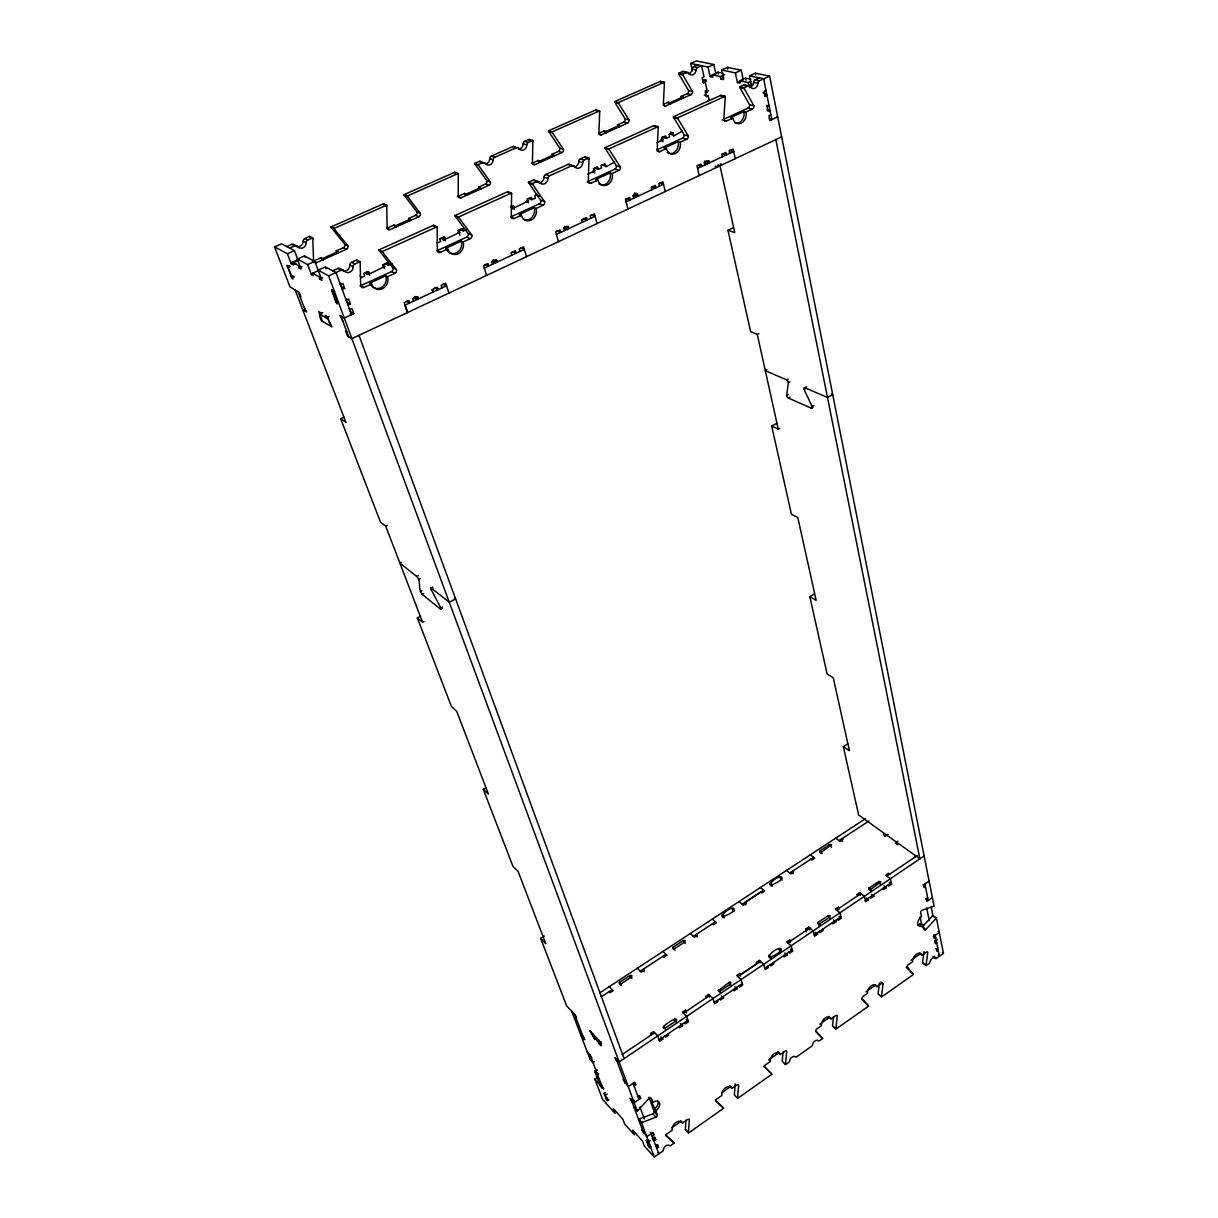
<?xml version="1.0" encoding="UTF-8"?>
<svg xmlns="http://www.w3.org/2000/svg" width="1218" height="1218" viewBox="0 0 1218 1218"><rect width="100%" height="100%" fill="white"/><g stroke="black" fill="none" stroke-linecap="round" stroke-linejoin="round"><path stroke-width="1.5" d="M396.2 227.157A8.678 7.795 -79.1 0 1 395.591 225.756L393.993 225.041L386.974 228.177L390.171 229.623L418.87 216.743A2.603 2.329 -79.3 0 0 420.271 213.363L416.998 211.978L404.361 195.337A2.619 2.345 -81.6 0 1 404.041 194.682L454.756 172.256L458.151 173.504A2.619 2.284 -81.4 0 1 458.272 174.235L458.257 196.342A2.588 2.269 -79.6 0 0 461.165 197.773L488.936 185.319A2.588 2.238 -79.8 0 0 490.336 181.969L478.461 165.298A2.603 2.253 -81.4 0 1 478.156 164.643L474.716 163.425A2.603 2.253 -81.6 0 0 475.02 164.08L486.88 180.721L490.336 181.969M463.068 241.971L461.257 241.179L445.971 248.198L447.752 248.99A9.135 8.039 -75.7 0 0 458.09 253.816A9.135 8.039 -75.7 0 0 463.068 241.971L470.3 238.652A2.74 2.39 -76.2 0 0 471.792 235.089L468.154 233.567L455.304 216.225A2.756 2.421 -78.2 0 1 454.984 215.54L507.708 191.698L511.469 193.068A2.756 2.36 -78.5 0 1 511.59 193.845L511.286 216.987A2.725 2.329 -76.9 0 0 514.255 218.464L521.319 215.221A9.044 7.704 -76.9 0 0 531.124 220.108A9.044 7.704 -76.9 0 0 536.103 208.43L543.091 205.218A2.71 2.299 -77.2 0 0 544.583 201.716L532.555 184.329A2.74 2.329 -78.6 0 1 532.251 183.659L528.445 182.319A2.725 2.314 -78.8 0 0 528.749 182.989L540.762 200.331L544.583 201.716M518.213 149.068A5.176 4.4 -81.4 0 0 523.222 143.8A2.588 2.192 -81.3 0 1 524.73 141.318L529.145 139.385L532.708 140.496A2.588 2.192 -81.2 0 1 532.814 141.227L532.433 163.121A2.573 2.177 -79.9 0 0 535.189 164.567L562 152.524A2.558 2.131 -79.9 0 0 563.401 149.235L552.317 132.595A2.588 2.162 -81.2 0 1 552.043 131.94L548.42 130.859A2.573 2.162 -81.3 0 0 548.694 131.498L559.778 148.109L563.401 149.235M574.226 167.003A5.435 4.522 -79 0 0 578.763 161.446A2.71 2.253 -78.8 0 1 580.362 158.842L584.929 156.787L588.873 158.005A2.725 2.253 -78.8 0 1 588.979 158.782L588.248 181.695A2.695 2.238 -77.6 0 0 591.08 183.187L597.886 180.051A8.952 7.369 -77.5 0 0 607.158 185.029A8.952 7.369 -77.5 0 0 612.136 173.519L618.866 170.413A2.68 2.192 -77.7 0 0 620.358 166.973L609.183 149.616A2.71 2.223 -78.9 0 1 608.909 148.931L604.92 147.743A2.71 2.223 -79 0 0 605.194 148.413L616.354 165.724L620.358 166.973M548.42 130.859L595.83 109.894L599.576 110.899A2.573 2.101 -81 0 1 599.667 111.614L598.936 133.325A2.543 2.086 -79.9 0 0 601.555 134.787L627.544 123.125A2.543 2.055 -79.9 0 0 628.945 119.882L618.546 103.256A2.558 2.086 -81 0 1 618.287 102.617L614.511 101.642A2.558 2.071 -81.1 0 0 614.77 102.282L625.154 118.862L628.945 119.882M604.92 147.743L654.051 125.53L658.162 126.626A2.695 2.162 -79 0 1 658.238 127.388L657.172 150.088A2.664 2.147 -77.9 0 0 659.851 151.611L666.429 148.581A8.876 7.064 -77.8 0 0 675.244 153.605A8.876 7.064 -77.8 0 0 680.223 142.247L686.739 139.263A2.664 2.101 -78 0 0 688.216 135.853L677.787 118.527A2.695 2.131 -79 0 1 677.543 117.857L673.371 116.791A2.68 2.131 -79.1 0 0 673.63 117.461L684.059 134.726L688.216 135.853M614.511 101.642L660.461 81.332L664.328 82.23A2.543 2.025 -80.8 0 1 664.404 82.946L663.368 104.443A2.527 2.01 -79.8 0 0 665.865 105.92L691.048 94.623A2.512 1.979 -79.8 0 0 692.448 91.426L682.704 74.846A2.543 1.994 -80.7 0 1 682.476 74.191L678.548 73.324A2.527 1.994 -80.8 0 0 678.791 73.978L688.535 90.513L692.448 91.426M673.371 116.791L720.904 95.293L725.167 96.283A2.68 2.071 -78.9 0 1 725.243 97.029L723.827 119.531A2.649 2.055 -78 0 0 726.37 121.054L732.749 118.131A8.8 6.79 -77.9 0 0 741.138 123.201A8.8 6.79 -77.9 0 0 746.086 111.995L752.389 109.102A2.634 2.025 -78 0 0 753.881 105.753L744.152 88.472A2.664 2.04 -78.9 0 1 743.924 87.787L739.615 86.843A2.664 2.04 -79 0 0 739.844 87.513L749.572 104.748L753.881 105.753M685.962 1120.149L685.323 1129.314L688.414 1132.618L689.342 1119.768A1.934 1.218 -46.6 0 0 687.378 1119.616L682.506 1123.042A6.471 4.05 -46.3 0 0 675.914 1122.554A6.471 4.05 -46.3 0 0 672.199 1130.258L667.281 1133.699A1.949 1.218 -46 0 0 666.17 1136.013L674.041 1142.758M492.392 261.231L493.686 261.794L496.99 260.485M735.261 1083.868L734.332 1094.845L737.575 1098.423L771.908 1074.23L763.777 1066.161M737.514 1098.027L738.626 1085.192A1.903 1.188 -48 0 0 736.738 1085.01L731.972 1088.344A6.364 3.974 -47.7 0 0 725.624 1087.75A6.364 3.974 -47.7 0 0 721.924 1095.393L717.128 1098.758A1.918 1.203 -47.4 0 0 716.017 1101.057L723.477 1107.923M783.083 1052.063L782.184 1061.198L785.488 1064.654L788.548 1062.492A1.857 1.157 -49.2 0 0 789.69 1060.711A3.715 2.299 -49.3 0 1 791.974 1057.148A3.715 2.299 -49.3 0 1 795.171 1056.859A1.857 1.142 -49.4 0 0 796.77 1056.706L811.523 1046.308A1.857 1.142 -49.8 0 0 812.65 1044.542A3.7 2.269 -49.9 0 1 814.918 1040.994A3.7 2.269 -49.9 0 1 818.07 1040.72A1.842 1.142 -50.1 0 0 819.638 1040.598L822.668 1038.467L815.832 1031.631M785.443 1064.273L786.721 1051.454A1.873 1.157 -49.3 0 0 784.894 1051.241L780.251 1054.499A6.257 3.898 -49 0 0 774.146 1053.798A6.257 3.898 -49 0 0 770.446 1061.38L765.757 1064.654A1.888 1.172 -48.8 0 0 764.645 1066.938L771.74 1073.926M607.538 1100.509L604.052 1093.216L607.493 1100.691M833.538 1016.695L832.518 1025.815L835.868 1028.753L837.314 1015.964A1.842 1.142 -50.7 0 0 835.563 1015.721L831.041 1018.887A6.166 3.806 -50.4 0 0 825.165 1018.081A6.166 3.806 -50.4 0 0 821.48 1025.602L816.913 1028.799A1.857 1.142 -50.2 0 0 815.801 1031.052L822.5 1038.162M879.426 982.865L878.056 993.781L881.497 997.009L913.424 974.507L909.968 971.766M881.467 996.613L883.08 983.855L880.797 981.982M812.924 407.33L811.31 408.213L788.411 398.058A2.177 1.02 62.9 0 1 786.676 395.271L788.35 382.665A2.192 1.035 63.1 0 0 786.6 379.864L765.315 370.683L766.914 369.846M924.051 951.608L922.559 962.494L926.03 965.219L927.781 952.491A1.797 1.081 -53 0 0 926.167 952.202L921.843 955.232A5.999 3.654 -52.8 0 0 916.408 954.242A5.999 3.654 -52.8 0 0 912.724 961.626L908.369 964.671A1.797 1.096 -52.6 0 0 907.273 966.894L913.287 974.202M922.863 926.304L932.516 915.769A1.797 1.111 -53.7 0 1 932.836 915.479L936.429 918.083L943.432 953.374L936.551 958.216A1.781 1.081 -53.1 0 1 935.104 958.292A3.563 2.147 -53 0 0 932.227 958.429A3.563 2.147 -53 0 0 930.019 961.87A1.781 1.081 -52.9 0 1 928.908 963.605L926.045 965.615L922.574 962.89M920.092 917.078L921.508 923.96L923.274 925.299L924.112 929.349A1.812 1.111 -53.4 0 0 925.741 929.684L936.048 918.402A1.812 1.111 -53.7 0 1 936.383 918.113M635.354 1106.523L634.624 1107.299A1.994 1.279 -45.5 0 1 634.197 1107.664L637.273 1111.029A1.994 1.279 -45.6 0 0 637.699 1110.649L649.24 1098.21A1.979 1.279 -46 0 1 651.295 1098.392L652.741 1102.412A6.592 4.202 -46 0 1 659.517 1102.975A6.592 4.202 -46 0 1 655.771 1110.816L657.202 1114.79A1.979 1.248 -45.9 0 1 656.076 1117.134L642.069 1122.448A1.979 1.264 -45.6 0 0 641.582 1122.722L638.521 1119.342A1.979 1.264 -45.5 0 1 638.993 1119.083L652.985 1113.8A1.964 1.248 -45.9 0 0 654.112 1111.455L648.935 1097.129M571.699 1011.275L590.212 1059.599L593.075 1062.705A1.918 1.279 -45 0 0 593.501 1062.355L594.201 1061.609M590.212 1059.599A1.918 1.279 -45 0 0 590.639 1059.249L591.339 1058.503M432.481 290.523L431.705 289.625M621.561 985.316L619.353 982.5L619.201 983.931L620.936 983.9L631.563 976.927L631.883 975.496L630.071 975.466L619.566 982.347L620.48 984.966M581.565 220.93L581.58 220.093M492.651 260.957L494.234 260.119M869.058 888.059L868.784 889.399L870.611 889.521L880.903 881.802L878.894 881.436L869.058 888.059L869.454 889.825M597.886 1077.077L594.841 1079.148L602.666 1099.504L615.075 1113.359L613.248 1108.547L622.87 1119.251L624.682 1124.062L634.441 1134.963L632.629 1130.137L642.571 1141.19L644.368 1146.031L654.294 1157.1L662.227 1151.512A1.949 1.218 -45.7 0 0 663.399 1149.67A3.882 2.421 -45.9 0 1 665.728 1146.001A3.882 2.421 -45.9 0 1 669.23 1145.559A1.934 1.203 -46 0 0 670.966 1145.346L674.224 1143.063L665.713 1134.917M653.213 1138.175L654.782 1137.079L655.68 1139.53L654.127 1140.627L652.285 1138.297M648.311 1145.773L646.347 1140.124L649.803 1147.752L648.311 1145.773L649.773 1144.737M868.434 1005.794L862.085 998.593A1.827 1.127 -51.4 0 1 863.181 996.354L867.642 993.233A6.075 3.73 -51.7 0 1 871.327 985.788A6.075 3.73 -51.7 0 1 876.975 986.687L881.406 983.581A1.812 1.111 -51.9 0 1 883.08 983.855M649.833 1147.463L651.006 1146.64M655.984 1145.727L657.553 1144.631L658.436 1147.067L656.883 1148.163M937.723 947.909L936.368 948.852L936.87 951.349L938.225 950.405L935.896 948.609M652.391 1135.922L653.959 1134.811L653.061 1132.344L646.773 1136.744L641.779 1129.771L642.799 1130.898M647.839 1139.5L646.362 1140.535L647.9 1142.225L650.245 1140.581M934.876 941.149L936.672 942.671L935.317 943.63L934.815 941.103L936.17 940.159M934.922 941.331L937.632 939.443M672.123 1127.563L680.953 1121.382A6.471 4.05 -46.3 0 0 680.801 1121.032M721.772 1092.79L730.374 1086.76L731.972 1088.344M780.251 1054.499L778.622 1052.961L768.817 1059.843L770.446 1061.38M819.805 1024.125L829.367 1017.426L831.041 1018.887M865.937 991.802L875.27 985.271A6.075 3.73 -51.6 0 0 875.163 984.905M910.988 960.256L920.108 953.861L921.843 955.232M638.08 1096.855L639.694 1095.758L640.622 1098.316L634.197 1102.732L630.102 1098.271L632.066 1101.925L634.471 1100.28M927.705 897.849L926.304 898.793L926.837 901.411L932.379 897.605M634.06 1085.893L635.689 1084.796L634.73 1082.193L628.26 1086.623L623.174 1079.574L624.195 1080.686M607.234 1094.038L605.513 1095.21L604.067 1093.551L605.513 1092.653M606.107 1098.88L607.493 1097.829M607.493 1100.387L608.924 1099.412M929.106 881.132L923.533 884.953L924.066 887.602L925.452 886.643L923.077 884.907M659.121 1039.883L687.942 1020.38M714.266 1002.566L742.31 983.581M764.889 968.325L792.233 949.812M814.233 934.922L840.907 916.865M865.282 900.361L891.271 882.776M662.364 1037.706L662.82 1039.045L659.593 1041.223L657.75 1035.879L653.518 1031.6L650.29 1033.777L651.341 1034.843M682.11 1024.338L682.552 1025.678L679.37 1027.825L678.928 1026.5M686.587 1011.092L685.506 1010.042L682.324 1012.188L686.632 1016.375L688.383 1021.719L685.216 1023.881L684.775 1022.541M723.142 996.568L723.553 997.907L720.432 1000.024L720.021 998.684M736.631 987.448L737.042 988.772L733.936 990.873L733.525 989.549M786.691 953.572L787.056 954.912L784.027 956.952L783.661 955.612M790.756 940.859L789.629 939.9L786.615 941.94L791.152 945.777L792.598 951.167L789.584 953.207L789.218 951.867M817.217 932.912L817.567 934.252L814.583 936.277L813.198 930.872L808.615 927.096L805.631 929.121L806.316 931.8M835.518 920.534L835.837 921.874L832.884 923.868L832.564 922.528M839.385 908.065L838.228 907.151L835.289 909.13L839.933 912.815L841.242 918.22L838.304 920.214L837.969 918.859M868.206 898.412L868.51 899.752L865.602 901.716L864.354 896.311L859.664 892.703L856.756 894.667L857.929 895.565M873.519 894.804L873.824 896.159L870.916 898.123L870.611 896.768M886.019 886.354L886.308 887.694L883.431 889.642L883.141 888.303M889.703 874.143L888.516 873.26L885.653 875.194L890.404 878.726L891.576 884.131L888.714 886.08L888.409 884.725M717.402 1000.45L717.828 1001.79L714.692 1003.906L713.002 998.547L708.648 994.451L705.511 996.568L706.592 997.588M767.949 966.255L768.314 967.594L765.269 969.665L763.747 964.291L759.271 960.363L756.195 962.418L757.322 963.408L740.894 974.476L739.783 973.471L736.692 975.557L741.123 979.576L742.721 984.936L739.615 987.037L739.219 985.697M622.2 1054.499L654.584 1032.681M674.361 1019.314C673.737 1018.857 657.522 1028.829 665.287 1028.114L675.975 1020.897C678.609 1018.827 672.031 1017.852 675.046 1021.323M683.405 1013.239L709.744 995.487M729.11 982.408L718.072 990.797L720.142 991.087L730.648 983.992L730.602 982.226L729.11 982.408L729.689 984.753M737.803 976.562L760.382 961.337M787.741 942.899L809.757 928.055M836.446 910.059L860.837 893.601M886.841 876.077L917.443 855.447M924.127 855.95L619.14 1061.974L615.014 1057.559L617.024 1061.32M897.94 841.196L895.139 843.069L897.483 844.744L898.884 843.8L919.879 858.812L775.836 139.583M599.089 1040.553L601.068 1045.82L599.073 1043.689L601.509 1042.06M847.621 743.924L843.343 746.634L858.629 815.025L884.572 833.569L883.172 834.497L885.471 836.142L888.272 834.3M601.174 996.872L612.136 989.671M640.257 971.203L665.957 954.318M693.362 936.322L715.408 921.843M742.143 904.274L763.671 890.13M789.766 872.986L813.639 857.32M839.095 840.587L868.921 820.993M599.819 992.837L865.556 818.603M745.842 904.989L745.096 902.34L760.763 892.063L761.829 892.946L764.752 891.028L760.474 887.511M575.581 1016.984L576.54 1018.004L575.551 1015.386L566.644 1005.87L540.67 938.378L544.385 936.018M540.67 938.378L545.786 943.661L518.107 871.464L512.945 866.348L483.287 789.294L485.982 787.696M843.343 746.634L849.403 750.714L833.279 677.863L827.113 673.98L809.833 596.653L814.416 593.942M483.287 789.294L488.479 794.197L456.72 711.342L451.497 706.684L417.332 617.891L420.271 616.293M809.833 596.653L816.121 600.307L797.82 517.574L791.411 514.194L771.71 426.072L776.658 423.392M401.407 562.29L399.885 563.081L416.754 576.479C421.458 581.23 417.607 589.71 422.296 594.46L440.672 609.304L442.301 606.945M811.31 408.213A2.208 1.051 62.6 0 0 812.147 406.538L813.761 405.655M440.611 609.259L442.104 608.391M417.332 617.891L422.57 622.246L424.047 621.454M771.71 426.072L778.241 429.132L779.794 428.294M420.469 591.506L421.961 590.593M786.676 395.271L788.274 394.419M440.794 607.889L430.989 589.177L430.791 587.959L432.847 587.183M812.147 406.538L804.063 389.44A2.223 1.051 62.9 0 1 804.885 387.735L806.514 386.867M431.126 589.497L432.679 588.675M804.063 389.44L805.677 388.572M422.296 594.46L423.818 593.653M788.411 398.058L790.01 397.19M416.815 576.525L418.292 575.657M786.6 379.864L788.213 378.996M418.627 579.57L420.164 578.748M788.35 382.665L789.964 381.797M343.933 417.18L340.705 418.748L380.503 522.187L385.741 526.191L387.278 525.4M733.343 227.69L727.968 230.309L750.623 331.661L757.276 334.371L758.89 333.534M564.817 227.187L564.01 228.223L568.517 227.066M445.118 237.891L442.393 239.672L444.844 239.489L460.237 232.136L458.607 231.862M715.21 166.47L716.047 166.074M717.707 165.298L718.544 164.902M720.203 164.125L721.026 163.73M781.667 136.858L351.88 338.665L347.541 336.107L345.729 331.205L346.81 331.829M415.673 296.796L413.709 298.41L418.353 297.222M565.715 226.761L566.598 226.35M635.659 194.104L633.086 195.596L633.771 198.199M706.501 161.035L704.08 162.649L709.424 161.233M635.933 195.58L637.943 196.235L637.334 193.814L633.147 195.854L637.669 194.758M484.277 268.082L524.319 249.37L520.588 247.817M556.398 234.374L595.084 216.286L591.187 214.87M626.082 201.777L663.505 184.283L659.44 183.005M697.549 168.358L733.693 151.458L729.46 150.316M349.642 309.707L352.048 308.596L353.875 313.589L344.268 318.035L339.929 315.553L342.852 321.141M328.936 316.543L326.135 317.837L325.221 315.416L327.307 316.619L330.946 326.302M770.872 114.781L768.908 115.695L769.883 120.521L777.708 116.898L776.612 116.623M346.125 300.085L348.531 298.973L350.373 303.998L347.967 305.109M769 105.479L767.035 106.377L768.01 111.249L769.974 110.336L767.096 109.666M322.724 312.615L319.634 314.046L328.221 319.055M359.965 285.895A2.771 2.543 -73.2 0 0 360.68 285.697L391.511 271.568A2.756 2.497 -74.5 0 0 393.003 267.975L379.255 250.619A2.786 2.527 -76.9 0 1 378.905 249.934L433.501 225.239L437.064 226.761A2.771 2.466 -77.7 0 1 437.201 227.538L437.308 250.893A2.74 2.436 -75.6 0 0 440.444 252.354L447.752 248.99M468.154 233.567A2.725 2.39 -76.4 0 1 466.677 237.099L436.912 250.756L440.444 252.354M540.762 200.331A2.695 2.284 -77.3 0 1 539.285 203.817L510.525 217.002L514.255 218.464M616.354 165.724A2.68 2.192 -77.9 0 1 614.877 169.165L587.152 181.878L591.08 183.187M657.431 149.647L682.582 138.121L686.739 139.263M722.122 119.988L748.096 108.082L752.389 109.102M387.431 276.699A9.226 8.389 -73.4 0 1 382.452 288.712A9.226 8.389 -73.4 0 1 371.581 283.977L369.907 283.094L385.741 275.831L387.431 276.699L394.921 273.258A2.771 2.497 -74.3 0 0 396.413 269.65L382.65 252.248A2.786 2.527 -76.7 0 1 382.3 251.563L378.905 249.934M520.01 215.951A9.028 7.704 -76.9 0 1 519.431 214.49L534.2 207.715L536.103 208.43M596.424 180.858A8.937 7.354 -77.6 0 1 595.906 179.411L610.142 172.88L612.136 173.519M664.845 149.433A8.861 7.064 -77.9 0 1 664.373 148.002L678.137 141.684L680.223 142.247M731.044 119.029A8.785 6.79 -78 0 1 730.602 117.598L743.939 111.493L746.086 111.995M332.758 270.807L337.873 268.478A2.801 2.588 -75.2 0 1 340.781 269.163A5.588 5.161 -75.8 0 0 349.916 265.022A2.786 2.573 -75.7 0 1 351.576 262.296L356.661 259.997L359.995 261.672A2.801 2.573 -75.9 0 1 360.163 262.449L360.711 286.017A2.771 2.543 -73 0 0 364.015 287.448L371.581 283.977M336.96 300.968L335.605 301.592L337.31 303.982L333.351 291.985L331.722 291.087M337.295 302.673L331.509 289.595L335.62 301.607L338.589 301.881M363.862 273.471L367.318 271.888M382.909 264.793L386.365 263.21M439.531 238.972L444.555 236.673M457.922 230.583L461.272 229.06M593.333 168.83L596.774 167.262M661.344 137.817L664.663 136.309M340.401 284.464L342.821 283.352L344.679 288.438L342.258 289.549M510.555 206.816L513.326 205.553L514.422 209.207M537.473 194.545L534.732 195.793L535.402 198.123L531.977 199.691L528.445 198.397M673.798 136.446L672.93 132.777L669.063 134.528L669.611 136.827L666.398 138.304L662.562 137.253M765.985 90.376L764.006 91.274L765.163 96.694M514.026 206.436L511.423 208.156L513.889 207.958L528.764 200.848L526.739 200.696M369.496 272.406L366.603 274.263L369.054 274.111L385.025 266.407L383.076 266.255M331.601 290.782L332.971 290.158M385.208 263.712L388.375 265.265L392.044 263.59M437.079 243.021L440.672 241.392L439.911 239.032L444.205 237.068L445.423 240.753M460.16 229.547L463.51 230.948L467.057 229.334M587.624 174.296L595.13 170.611L593.79 170.261M594.597 168.236L598.282 169.409L601.601 167.886L600.992 165.572L604.981 163.76L605.788 166.836M614.603 161.979L606.853 166.47L601.92 164.917M656.898 142.658L663.323 139.461L661.953 139.156M682.43 131.011L674.787 135.426L669.656 134.041M333.23 291.665L334.585 291.041M766.198 93.816L764.721 94.502A1.857 0.929 69.2 0 0 763.077 92.796M764.995 96.192L766.975 95.293L764.797 94.806M707.262 101.018L709.165 100.15L708.221 95.902L704.278 94.974M692.326 70.766L690.682 63.427L708.054 67.097L710.124 76.612L712.804 77.191L712.286 74.816L720.386 76.567L720.904 78.957L723.614 79.551L721.574 69.959L735.383 72.867L737.408 82.565L740.194 83.174L739.691 80.753L748.156 82.58L751.095 81.256M528.445 182.319L533.134 180.203A2.725 2.314 -78.6 0 1 535.707 180.934A5.451 4.613 -78.8 0 0 537.016 182.182M539.102 182.791A5.451 4.613 -78.8 0 0 544.035 177.158A2.725 2.299 -78.7 0 1 545.649 174.539L568.06 164.415A2.71 2.269 -78.8 0 1 570.572 165.161L574.47 166.424A5.451 4.537 -78.8 0 0 579.494 167.917A5.451 4.537 -78.8 0 0 582.691 162.694A2.725 2.253 -78.7 0 1 584.29 160.091L588.873 158.005M739.615 86.843L743.833 84.925L748.156 85.869A2.664 2.04 -78.8 0 1 750.379 86.676A5.329 4.08 -78.9 0 0 754.825 88.259A5.329 4.08 -78.9 0 0 757.931 83.25A2.664 2.025 -78.8 0 1 759.469 80.753L769.624 76.14L934.054 906.101M749.588 87.589A5.314 4.065 -79 0 0 753.577 82.322A2.649 2.025 -78.9 0 1 755.13 79.825L759.316 77.922M319.725 270.015L312.539 273.258L318.842 276.669L319.771 279.181L322.663 277.871M748.156 82.58L748.644 85.016L751.597 83.692M350.099 313.924L351.469 314.701L336.016 272.527L325.389 266.925L318.111 270.198L328.677 275.847L341.162 270.198A2.801 2.588 -74.9 0 1 344.085 270.868A5.618 5.176 -75.5 0 0 353.235 266.727A2.801 2.573 -75.4 0 1 354.895 263.971L359.995 261.672M382.3 251.563L437.064 226.761M454.984 215.54L458.592 217.017L511.469 193.068M532.251 183.659L536.955 181.528A2.74 2.314 -78.5 0 1 539.528 182.258A5.481 4.628 -78.7 0 0 544.659 183.735A5.481 4.628 -78.7 0 0 547.887 178.483A2.725 2.299 -78.5 0 1 549.485 175.849L571.958 165.678A2.725 2.269 -78.6 0 1 574.47 166.424M608.909 148.931L658.162 126.626M677.543 117.857L725.167 96.283M743.924 87.787L748.156 85.869M748.644 85.016L751.491 85.641L749.481 75.851L755.404 73.187L769.624 76.14M739.691 80.753L745.568 78.104L750.851 79.231M390.171 229.623A2.619 2.36 -79 0 1 387.126 228.208L386.745 205.903A2.634 2.39 -81.4 0 0 386.608 205.172L383.411 203.802L330.976 226.974L334.036 228.451A2.649 2.451 -81.1 0 0 334.387 229.106L347.846 245.808A2.634 2.421 -78.3 0 1 346.445 249.233L316.787 262.555L304.53 255.932L297.39 259.114L307.636 264.58L311.397 274.629L314.274 273.334M708.221 95.902L706.318 96.755L705.298 92.096L708.663 90.604M737.408 82.565L741.792 80.586M323.196 259.906A8.754 8.115 -77.7 0 1 322.542 258.505L321.034 257.729L313.787 260.972A2.634 2.451 -77.8 0 1 312.356 261.139M336.61 252.446A8.739 8.1 -77.8 0 0 336.198 250.923L343.369 247.711A2.619 2.421 -78.6 0 0 344.77 244.3L331.326 227.629A2.649 2.451 -81.5 0 1 330.976 226.974M409.111 220.778A8.663 7.78 -79.2 0 0 408.654 218.464L415.597 215.358A2.603 2.314 -79.6 0 0 416.998 211.978M457.389 196.585A2.588 2.269 -79.8 0 0 457.785 196.448L464.576 193.418L466.266 194.073L480.486 187.694A8.602 7.475 -79.6 0 1 480.805 189.186M479.176 189.353A8.587 7.475 -79.7 0 0 478.781 187.054L485.495 184.04A2.573 2.223 -80 0 0 486.88 180.721M553.977 156.361A8.511 7.171 -79.8 0 0 553.688 154.869L539.955 161.035L538.173 160.441L531.627 163.379L535.189 164.567M552.226 156.589A8.511 7.156 -79.9 0 0 551.891 154.29L558.377 151.397L562 152.524M599.423 133.006L604.189 130.874L606.046 131.392L619.353 125.424A8.45 6.897 -79.8 0 1 619.612 126.916M617.77 127.19A8.435 6.897 -79.9 0 0 617.48 124.906L623.768 122.089L627.544 123.125M663.551 104.276L668.164 102.205L670.098 102.677L682.994 96.907A8.374 6.638 -79.8 0 1 683.207 98.369M681.258 99.495A8.359 6.623 -79.8 0 0 681.045 96.435L687.135 93.71L691.048 94.623M299.247 259.084L292.198 262.22L298.197 265.478L299.141 267.96L301.973 266.681M720.904 78.957L723.796 77.663M307.636 264.58L314.823 261.352L321.902 280.338L319.771 279.181M735.383 72.867L741.26 70.233L743.269 79.931M322.542 258.505L337.736 251.7A8.754 8.115 -77.7 0 1 338.132 253.207M395.591 225.756L410.283 219.164A8.678 7.795 -79.1 0 1 410.649 220.671M293.005 275.999L291.269 276.791L292.822 279.044L287.22 265.235L291.269 276.791L292.716 277.597L294.482 276.821M721.574 69.959L727.405 67.355L741.26 70.233M712.286 74.816L718.072 72.243L723.142 73.324M297.953 259.86L294.452 250.619L281.556 243.828L274.568 246.904L287.387 253.755L291.148 263.606L298.182 260.469M710.124 76.612L715.895 74.039M287.296 266.407L289.473 265.433M703.639 83.463L703.045 80.753L705.192 79.794M703.075 81.043L705.938 79.764M291.148 263.606L293.127 264.687L295.944 263.423M288.757 267.214L290.508 266.438M706.455 80.555L705.024 81.195L707.232 91.243A1.857 0.883 68.9 0 1 706.623 92.766A1.857 0.883 68.9 0 1 705.252 90.787M706.196 80.967L703.136 82.337L702.101 77.632L704.019 76.78L701.583 65.742L697.518 67.538A2.527 1.979 -80.5 0 0 696.057 69.928A5.085 3.989 -80.7 0 1 693.118 74.709A5.085 3.989 -80.7 0 1 688.749 73.156A2.543 1.994 -80.6 0 0 686.571 72.38L682.643 71.527L678.548 73.324M720.386 76.567L724.74 74.618M286.717 246.538L291.62 244.361A2.664 2.497 -80.7 0 1 294.436 245.031L297.405 246.569A5.329 4.994 -80.8 0 0 306.175 242.686A2.664 2.482 -80.5 0 1 307.743 240.083L312.645 237.921A2.664 2.482 -80.9 0 1 312.798 238.667L313.589 261.17A2.634 2.466 -77.4 0 0 316.787 262.555M294.436 245.031A5.314 4.994 -81.2 0 0 303.191 241.164A2.649 2.482 -80.9 0 1 304.759 238.561L309.631 236.414L312.645 237.921M474.716 163.425L479.237 161.446A2.603 2.253 -81.4 0 1 481.734 162.161A5.192 4.491 -81.5 0 0 482.176 162.694M485.388 163.928A5.192 4.491 -81.5 0 0 489.758 158.599A2.588 2.238 -81.3 0 1 491.28 156.117L512.869 146.571A2.588 2.208 -81.3 0 1 515.321 147.302A5.176 4.4 -81.4 0 0 516.006 148.078M688.886 73.948A5.07 3.974 -80.8 0 0 692.098 69.076A2.527 1.979 -80.7 0 1 693.575 66.685L697.625 64.904M289.656 248.091L294.589 245.914A2.664 2.512 -80.2 0 1 297.405 246.569M334.036 228.451L386.608 205.172M404.041 194.682L407.299 196.007L458.151 173.504M478.156 164.643L482.678 162.633A2.603 2.253 -81.2 0 1 485.19 163.364A5.207 4.491 -81.3 0 0 493.229 159.802A2.603 2.238 -81.1 0 1 494.767 157.289L516.402 147.713A2.588 2.208 -81.1 0 1 518.853 148.444A5.192 4.4 -81.3 0 0 523.74 149.89A5.192 4.4 -81.3 0 0 526.785 144.927A2.588 2.192 -81.1 0 1 528.292 142.445L532.708 140.496M552.043 131.94L599.576 110.899M618.287 102.617L664.328 82.23M682.476 74.191L686.571 72.38M287.387 253.755L294.452 250.619M708.054 67.097L713.839 64.524L715.773 73.445M690.682 63.427L696.422 60.9L713.839 64.524M458.075 232.014L458.014 233.521M597.673 1069.967L595.1 1070.881A1.903 1.264 -45 0 0 594.643 1071.124L597.49 1074.246A1.903 1.264 -45 0 1 597.947 1074.002L598.814 1073.697M933.658 906.314L921.798 910.333A1.827 1.127 -53.7 0 0 920.671 912.587L921.508 916.697A6.06 3.73 -53.5 0 0 917.778 924.188A6.06 3.73 -53.5 0 0 923.274 925.299M749.481 75.851L763.671 78.85L771.831 119.608L769.304 118.999M693.575 66.685L697.518 67.538M755.13 79.825L759.469 80.753M692.098 69.076L696.057 69.928M753.577 82.322L757.931 83.25M688.749 73.156L684.821 72.288A2.527 1.994 -80.7 0 0 682.643 71.527M678.791 73.978L682.704 74.846M739.844 87.513L744.152 88.472M664.404 82.946L660.537 82.048A2.543 2.025 -80.9 0 0 660.461 81.332M725.243 97.029L720.965 96.039A2.664 2.071 -79.1 0 0 720.904 95.293M681.045 96.435L682.994 96.907M730.602 117.598L732.749 118.131M663.292 105.281L665.865 105.92M723.538 120.354L726.37 121.054M614.77 102.282L618.546 103.256M673.63 117.461L677.787 118.527M599.667 111.614L595.922 110.61A2.558 2.101 -81.2 0 0 595.83 109.894M658.238 127.388L654.127 126.276A2.695 2.162 -79.1 0 0 654.051 125.53M670.357 132.077L672.93 132.777M617.48 124.906L619.353 125.424M722.183 153.712L726.385 154.884L725.867 152.478L721.863 154.351L722.396 156.741M664.373 148.002L666.429 148.581M706.927 162.405L709.013 163.014L708.465 160.593L704.43 162.481L704.978 164.887M599.089 134.071L601.555 134.787M657.111 150.819L659.851 151.611M697.457 165.267L701.614 166.47L701.066 164.065L697.016 165.952L699.208 175.575M548.694 131.498L552.317 132.595M605.194 148.413L609.183 149.616M532.814 141.227L529.251 140.1A2.588 2.192 -81.4 0 0 529.145 139.385M588.979 158.782L585.021 157.533A2.71 2.253 -79 0 0 584.929 156.787M614.877 169.165L618.866 170.413M524.73 141.318L528.292 142.445M580.362 158.842L584.29 160.091M523.222 143.8L526.785 144.927M578.763 161.446L582.691 162.694M551.891 154.29L553.688 154.869M651.889 186.521L655.939 187.816L655.345 185.395L651.204 187.344L651.813 189.764M512.869 146.571L516.402 147.713M568.06 164.415L571.958 165.678M595.906 179.411L597.886 180.051M634.669 192.931L637.334 193.814M727.968 230.309L734.759 232.577L719.96 165.678M626.296 198.488L630.285 199.828L629.66 197.392L625.473 199.356L627.955 209.039M491.28 156.117L494.767 157.289M545.649 174.539L549.485 175.849M489.758 158.599L493.229 159.802M544.035 177.158L547.887 178.483M479.237 161.446L485.19 163.364M533.134 180.203L539.528 182.258M475.02 164.08L478.461 165.298M528.749 182.989L532.555 184.329M535.996 194.971L539.544 196.25M583.376 218.509L587.259 219.94L586.604 217.504L582.311 219.514L582.98 221.935M485.495 184.04L488.936 185.319M539.285 203.817L543.091 205.218M458.272 174.235L454.877 172.986A2.603 2.284 -81.6 0 0 454.756 172.256M511.59 193.845L507.83 192.459A2.74 2.36 -78.6 0 0 507.708 191.698M478.781 187.054L480.486 187.694M510.54 206.573L512.276 207.227L512.808 208.978M519.431 214.49L521.319 215.221M556.9 230.872L560.722 232.349L560.036 229.913L555.697 231.938L558.468 241.666M457.785 196.448L461.165 197.773M404.361 195.337L407.619 196.661L420.271 213.363M455.304 216.225L458.912 217.702L471.792 235.089M512.519 251.593L516.234 253.161L515.503 250.71L511.058 252.781L511.804 255.232M415.597 215.358L418.87 216.743M466.677 237.099L470.3 238.652M831.285 394.008L832.716 394.617L827.479 397.464L804.885 387.735M386.745 205.903L383.548 204.533A2.634 2.375 -81.6 0 0 383.411 203.802M437.201 227.538L433.654 226.015A2.771 2.451 -77.9 0 0 433.501 225.239M408.654 218.464L410.283 219.164M441.662 237.982L443.306 238.698M485.145 264.382L488.783 265.996L488.007 263.545L483.531 265.646L486.591 275.42M331.326 227.629L334.387 229.106M379.255 250.619L382.65 252.248M443.002 284.038L446.534 285.743L405 305.155L407.543 312.524M434.643 287.95L438.145 289.671L437.323 287.204L432.725 289.351L433.547 291.818M344.77 244.3L347.846 245.808M393.003 267.975L396.413 269.65M343.369 247.711L346.445 249.233M391.511 271.568L394.921 273.258M312.798 238.667L309.798 237.145A2.649 2.482 -81.3 0 0 309.631 236.414M360.163 262.449L356.813 260.774A2.786 2.573 -76.2 0 0 356.661 259.997M336.198 250.923L337.736 251.7M304.759 238.561L307.743 240.083M351.576 262.296L354.895 263.971M366.07 272.451L368.11 274.568M303.191 241.164L306.175 242.686M349.916 265.022L353.235 266.727M406.233 301.211L409.659 302.993L408.822 300.526L404.163 302.703L407.558 312.524M340.781 269.163L344.085 270.868M291.62 244.361L294.589 245.914M337.873 268.478L341.162 270.198M360.68 285.697L364.015 287.448M344.679 288.438L341.405 286.672L340.157 283.292M299.141 267.96L301.151 269.056L297.39 259.114M311.397 274.629L313.483 275.755L312.539 273.258M287.387 266.696L288.849 267.503M350.373 303.998L347.084 302.186L345.866 298.852M353.875 313.589L350.586 311.747L349.368 308.428M299.917 296.385L300.907 296.948L299.08 292.183L290.006 286.976L274.568 246.904M303.861 306.662L306.647 311.96L302.703 309.631M320.532 316.436L319.512 315.843L321.324 320.623L331.981 326.911L329.119 321.476M340.705 418.748L345.912 422.326L295.137 289.93M885.714 834.391L897.712 842.963M925.847 898.717L928.223 900.467L924.919 883.994M835.776 838.136L840.207 841.425L843.023 839.583L841.912 838.76L842.521 841.41M889.201 882.365L891.576 884.131M932.516 915.769L936.048 918.402M883.948 885.928L886.308 887.694M938.104 931.572L939.276 932.47L933.841 936.261L934.358 938.789L935.713 937.845L933.369 936.063M431.233 587.974L449.305 602.316L455.608 598.891L454.451 597.992M934.023 934.419L935.211 935.317L939.398 956.221L938.332 955.399M922.224 927.005L925.741 929.684M869.073 888.059L871.175 890.921M871.464 894.362L873.824 896.159M942.367 952.567L943.432 953.374M810.366 854.792L814.735 858.157L811.888 860.03L810.792 859.192M866.165 897.955L868.51 899.752M934.221 956.419L936.551 958.216M932.79 956.48L935.104 958.292M786.539 870.413L790.863 873.854L793.74 871.966L792.659 871.098L793.344 873.763M838.928 916.378L841.242 918.22M833.523 920.016L835.837 921.874M815.268 932.364L817.567 934.252M875.27 985.271L876.975 986.687M805.631 929.121L806.758 930.05M745.096 902.34L746.147 903.223L743.208 905.172L738.976 901.594M790.33 949.233L792.598 951.167M784.803 952.978L787.056 954.912M712.286 919.103L716.458 922.757L713.459 924.721L712.408 923.807M832.549 1026.195L835.898 1029.134L868.571 1006.114L861.857 999.339M690.271 933.536L694.397 937.266L697.412 935.272L696.391 934.343L697.214 936.977M734.835 986.763L737.042 988.772M729.019 982.484L731.104 985.499M715.347 1100.128L723.659 1108.228L688.474 1133.014L685.369 1129.71M721.361 995.867L723.553 997.907M662.927 951.471L666.977 955.277L663.917 957.302L662.896 956.343M637.273 968.28L641.262 972.177L644.368 970.137L643.363 969.163L644.261 971.797M686.236 1019.618L688.383 1021.719M680.42 1023.562L682.552 1025.678M674.376 1019.329L676.477 1022.404M660.704 1036.899L662.82 1039.045M609.198 986.687L613.126 990.676L609.974 992.746L609 991.741M680.953 1121.382L682.506 1123.042M591.796 1034.326L589.816 1030.641L600.093 1041.618L601.083 1044.268L600.078 1043.187M592.298 1035.65L600.581 1044.511M652.178 1100.159A6.592 4.202 -46 0 0 651.188 1100.752L652.741 1102.412M633.619 1082.574L635.689 1084.796M651.188 1100.752L655.771 1110.816M654.112 1111.455L657.202 1114.79M582.904 1036.092L584.838 1039.7L581.001 1035.544M638.567 1096.093L640.622 1098.316M652.985 1113.8L656.076 1117.134M587.091 1051.423L591.872 1058.107L590.913 1057.057M590.639 1059.249L593.501 1062.355M634.624 1107.299L637.699 1110.649M651.919 1132.573L653.959 1134.811M595.1 1070.881L597.947 1074.002M638.993 1119.083L642.069 1122.448M650.473 1132.329L658.953 1153.811L658.04 1152.791M653.64 1137.277L655.68 1139.53M656.395 1144.813L658.436 1147.067M601.859 1085.68L603.747 1089.166L599.941 1084.964M594.841 1079.148L599.85 1084.69M606.001 1098.651L607.417 1100.219M648.25 1145.62L649.773 1147.31M906.222 967.062L908.628 969.985M298.075 291.604L305.642 311.366M574.576 1014.35L583.864 1038.649M589.938 1054.529L602.788 1088.1M601.844 1087.065L602.316 1088.283L600.428 1086.197L594.643 1071.124M385.741 526.191L422.57 622.246M292.198 262.22L293.127 264.687M321.674 315.234L320.76 312.813L318.72 311.625L322.359 321.232M594.277 1037.766L594.765 1039.076L590.806 1031.692M304.53 255.932L304.987 257.181M598.586 1042.364L599.073 1043.689M325.389 266.925L326.089 268.828M328.677 275.847L637.273 1111.029M641.582 1122.722L654.294 1157.1M341.025 316.178L348.637 336.747M616.034 1058.655L625.169 1083.289M631.122 1099.382L643.713 1133.364M639.998 1107.147L644.383 1119.083M359.021 335.315L624.073 1058.64M633.116 1083.304L639.024 1099.412M360.163 275.405L361 277.765L364.73 276.06L363.877 273.7L368.338 271.675L369.678 275.375M619.566 982.347L620.434 984.814M384.446 268.615L383.137 264.93L387.552 262.905L388.375 265.265M631.975 978.48L629.965 975.511L630.65 977.491M416.906 299.506L416.434 298.121L418.17 299.004L417.332 296.553L412.689 298.714L413.526 301.181M665.789 1029.621L663.688 1026.515L664.373 1028.525M414.44 296.431L415.551 299.689M665.043 1035.894L665.5 1037.218L668.697 1035.056L668.256 1033.717M441.967 287.89L441.144 285.423L445.727 283.292L448.955 293.096M685.506 1010.042L686.389 1012.721M443.337 238.713L443.9 240.464M673.95 949.842L673.097 947.208L683.344 940.494L685.216 940.585L684.775 941.971L674.528 948.7L672.793 948.731L672.915 947.36L675.107 950.116M459.993 235.241L458.501 230.552L462.764 228.603L463.51 230.948M685.247 943.448L683.237 940.555L683.709 942.047M708.648 994.451L709.485 997.131M492.514 264.245L491.752 261.794L496.228 259.708L496.974 262.159L495.147 261.352L495.559 262.723M720.721 992.518L718.62 989.503L719.381 992M493.062 259.738L494.066 262.981M519.919 251.426L519.188 248.99L523.603 246.919L526.496 256.678M724.299 917.778L723.857 916.286C721.513 912.449 721.01 917.93 723.644 916.408C741.899 909.861 733.129 902.568 722.289 914.916L723.096 917.641M739.783 973.471L740.574 976.151M528.247 202.888L527.166 199.25L531.292 197.362L531.977 199.691M734.195 911.262L732.185 908.43L732.962 911.064M526.222 201.366L526.481 202.249M759.271 960.363L760.032 963.042M564.33 230.659L563.645 228.223L567.969 226.213L568.654 228.649L566.735 227.918L567.238 229.73M770.492 964.534L770.857 965.874L773.917 963.819L773.537 962.464M771.146 958.49L770.72 956.967C767.827 952.887 768.025 958.977 770.72 956.967C789.066 949.34 780.19 943.052 769.03 955.506L769.746 958.033M564.589 226.365L565.487 229.593M781.347 951.897L779.17 948.67L779.718 950.695M772.334 886.217L771.938 884.725C769.304 881.025 769.274 886.476 771.831 884.786C789.721 878.071 780.631 871.616 770.309 883.4L771.07 886.141M590.821 218.281L590.167 215.845L594.43 213.85L597.033 223.549M789.629 939.9L790.345 942.595M594.765 172.986L593.668 168.921L597.673 167.094L598.282 169.409M782.063 880.112L779.977 877.067L780.449 878.817M592.587 171.083L592.922 172.393M808.615 927.096L809.3 929.791M822.683 929.212L823.018 930.567L820.049 932.577L819.699 931.222M635.933 195.565L636.268 196.935M820.308 925.269L818.191 922.346L828.088 915.692L830.189 918.6M633.741 194.104L634.548 197.316M819.12 925.954L818.009 922.498L818.024 923.868L819.821 923.823L829.823 917.078L830.189 915.769L828.073 915.692L828.453 917.2M659.395 186.217L658.801 183.796L662.927 181.863L665.256 191.515M822.059 853.529L819.79 851.001L819.881 852.158L821.602 852.098L831.483 844.653L829.565 844.531L820.034 850.773L820.688 853.422M838.228 907.151L838.882 909.846M662.973 141.806L661.968 137.771L665.85 136.005L666.398 138.304M831.483 847.332L829.458 844.592L829.823 846.099M660.75 139.979L661.054 141.273M859.664 892.703L860.289 895.397M704.659 161.004L705.374 164.202M706.912 162.405L707.216 163.76M880.797 884.42L878.696 881.573L879.137 883.598M757.276 334.371L778.241 429.132M729.719 153.331L729.201 150.925L733.19 149.053L735.246 158.644M884.572 833.569L885.151 836.248M718.072 72.243L718.422 73.872M727.405 67.355L727.785 69.152M745.568 78.104L745.995 80.221M919.94 923.564L920.153 924.599M926.685 907.867L929.304 920.838M915.083 855.386L915.388 856.909M755.404 73.187L755.784 75.029M931.176 906.877L933.034 916.149M559.778 148.109A2.543 2.131 -80.1 0 1 558.377 151.397M625.154 118.862A2.527 2.055 -80 0 1 623.768 122.089M688.535 90.513A2.512 1.979 -79.9 0 1 687.135 93.71M407.619 196.661A2.634 2.345 -81.4 0 1 407.299 196.007M668.606 103.576A8.359 6.623 -79.8 0 1 668.164 102.205M670.539 104.063A8.374 6.638 -79.8 0 1 670.098 102.677M604.661 132.244A8.435 6.897 -79.9 0 1 604.189 130.874M606.534 132.777A8.45 6.897 -79.8 0 1 606.046 131.392M538.691 161.827A8.511 7.156 -79.9 0 1 538.173 160.441M540.472 162.42A8.511 7.171 -79.8 0 1 539.955 161.035M465.139 194.804A8.587 7.475 -79.7 0 1 464.576 193.418M466.829 195.459A8.602 7.475 -79.6 0 1 466.266 194.073M394.602 226.441A8.663 7.78 -79.2 0 1 393.993 225.041M321.704 259.129A8.739 8.1 -77.8 0 1 321.034 257.729M703.106 80.784A1.781 0.853 69.1 0 1 703.715 79.566A1.781 0.853 69.1 0 1 704.963 81.195M766.868 105.296A1.934 0.974 69 0 1 766.716 106.286M458.912 217.702A2.771 2.421 -78 0 1 458.592 217.017M571.546 166.211A5.435 4.522 -79 0 1 570.572 165.161M684.059 134.726A2.649 2.101 -78.1 0 1 682.582 138.121M749.572 104.748A2.634 2.025 -78.2 0 1 748.096 108.082M743.833 84.925A2.649 2.04 -78.9 0 1 746.055 85.732M743.939 111.493A8.785 6.79 -78 0 1 741.96 120.232A8.785 6.79 -78 0 1 735.078 123.018M678.137 141.684A8.861 7.064 -77.9 0 1 675.381 151.489A8.861 7.064 -77.9 0 1 667.144 152.448M610.142 172.88A8.937 7.354 -77.6 0 1 607.432 182.807A8.937 7.354 -77.6 0 1 598.875 183.872M534.2 207.715A9.028 7.704 -76.9 0 1 531.885 217.443A9.028 7.704 -76.9 0 1 523.329 219.362M461.257 241.179A9.12 8.024 -75.8 0 1 456.293 253.009A9.12 8.024 -75.8 0 1 445.971 248.198M385.741 275.831A9.211 8.374 -73.5 0 1 380.777 287.829A9.211 8.374 -73.5 0 1 369.907 283.094M657.613 1100.615A6.592 4.202 -46 0 1 654.218 1109.156M921.508 923.96A6.044 3.73 -53.5 0 1 917.611 924.843M729.826 1085.756A6.364 3.974 -47.7 0 1 730.374 1086.76M777.83 1051.682A6.257 3.898 -49 0 1 778.622 1052.961M828.879 1016.406A6.151 3.806 -50.4 0 1 829.367 1017.426M919.864 953.161A5.983 3.654 -52.8 0 1 920.108 953.861"/></g></svg>
